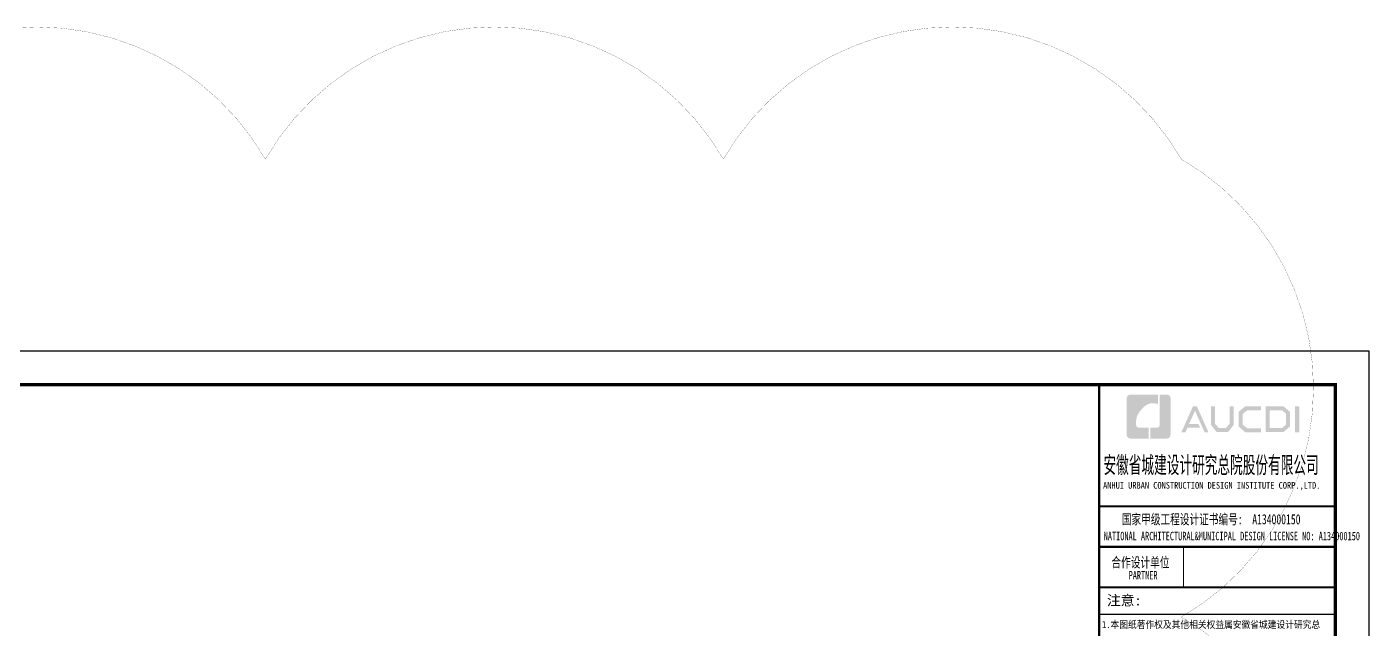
# Model space of a CAD drawing. Extents: x -461650 to 361314, y 245336 to 769729.
# Drawn here: x 17077 to 56842, y 658803 to 676646 of the extents above; entities that cross this region are included whole.
import ezdxf

# ---------------------------------------------------------------- set-up
doc = ezdxf.new("R2010")
doc.units = 0
doc.header["$LTSCALE"] = 1000
doc.layers.get('0').update_dxf_attribs({"linetype": 'CONTINUOUS'})
for name, color, linetype in [('-TK', 7, 'CONTINUOUS'), ('图签文字', 4, 'CONTINUOUS'), ('水平筋标注', 7, 'CONTINUOUS')]:
    doc.layers.add(name, color=color, linetype=linetype)
doc.layers.add('图框', color=9, linetype='CONTINUOUS', lineweight=18)
doc.styles.add('HT', font='simhei.ttf')
doc.styles.add('建筑图签-1', font='simhei.ttf', dxfattribs={"width": 0.7})

# ---------------------------------------------------------------- blocks, each defined once
blk = doc.blocks.new('院标1')
h = blk.add_hatch(color=150)
h.dxf.hatch_style = 1
edge = h.paths.add_edge_path()
edge.add_spline(control_points=[(116373, 648379), (116379, 648379), (116382, 648379), (116391, 648379), (116391, 648379), (116391, 648379), (116616, 648379), (116616, 648379), (116616, 648379), (116616, 648379), (116616, 648054), (116616, 648054), (116616, 648054), (116616, 648054), (116108, 648054), (116108, 648054), (116108, 648054), (116028, 648054), (115963, 648111), (115963, 648199), (115963, 648199), (115963, 648199), (115963, 649215), (115963, 649215), (115963, 649215), (115963, 649295), (116018, 649360), (116108, 649360), (116108, 649360), (116108, 649360), (116897, 649360), (116897, 649360), (116897, 649360), (116897, 649360), (116897, 649080), (116897, 649080), (116897, 649080), (116897, 649080), (116566, 649140), (116356, 648859), (116356, 648859), (116245, 648719), (116240, 648545), (116247, 648466), (116247, 648466), (116254, 648386), (116247, 648466), (116247, 648466), (116247, 648466), (116247, 648466), (116258, 648374), (116373, 648379)], knot_values=[0, 0, 0, 0, 0.071429, 0.071429, 0.071429, 0.107143, 0.142857, 0.142857, 0.142857, 0.178571, 0.214286, 0.214286, 0.214286, 0.25, 0.285714, 0.285714, 0.285714, 0.321429, 0.357143, 0.357143, 0.357143, 0.392857, 0.428571, 0.428571, 0.428571, 0.464286, 0.5, 0.5, 0.5, 0.535714, 0.571429, 0.571429, 0.571429, 0.607143, 0.642857, 0.642857, 0.642857, 0.678571, 0.714286, 0.714286, 0.714286, 0.75, 0.785714, 0.785714, 0.785714, 0.821429, 0.857143, 0.857143, 0.857143, 0.928571, 1, 1, 1, 1], degree=3, periodic=0)
h = blk.add_hatch(color=150)
h.dxf.hatch_style = 1
edge = h.paths.add_edge_path()
edge.add_spline(control_points=[(117268, 649215), (117268, 649215), (117268, 648199), (117268, 648199), (117268, 648199), (117268, 648114), (117212, 648054), (117123, 648054), (117123, 648054), (117123, 648054), (116663, 648054), (116663, 648054), (116663, 648054), (116663, 648054), (116663, 648379), (116663, 648379), (116663, 648379), (116663, 648379), (116865, 648379), (116865, 648379), (116865, 648379), (116907, 648379), (116941, 648413), (116941, 648455), (116941, 648455), (116941, 648455), (116941, 649360), (116941, 649360), (116941, 649360), (116941, 649360), (117123, 649360), (117123, 649360), (117123, 649360), (117204, 649360), (117268, 649306), (117268, 649215)], knot_values=[0, 0, 0, 0, 0.1, 0.1, 0.1, 0.15, 0.2, 0.2, 0.2, 0.25, 0.3, 0.3, 0.3, 0.35, 0.4, 0.4, 0.4, 0.45, 0.5, 0.5, 0.5, 0.55, 0.6, 0.6, 0.6, 0.65, 0.7, 0.7, 0.7, 0.75, 0.8, 0.8, 0.8, 0.9, 1, 1, 1, 1], degree=3, periodic=0)
blk = doc.blocks.new('A1')
at = {"layer": '图框'}
h = blk.add_hatch(color=256, dxfattribs=at)
h.paths.add_polyline_path([(81908, 57758), (82034, 57758), (82034, 56988), (81908, 56988)])
h.paths.add_polyline_path([(81156, 57642), (81156, 57116), (81516, 57116), (81640, 57223), (81640, 57541), (81520, 57642)], flags=16)
h.paths.add_polyline_path([(81038, 57760), (81038, 56998), (81560, 56998), (81759, 57168), (81759, 57596), (81563, 57760)])
h.paths.add_polyline_path([(80895, 57764), (80895, 57648), (80488, 57648), (80355, 57537), (80355, 57218), (80488, 57115), (80897, 57115), (80897, 56993), (80433, 56993), (80231, 57168), (80231, 57596), (80429, 57764)])
h.paths.add_polyline_path([(79412, 57762), (79532, 57762), (79532, 57251), (79646, 57120), (79857, 57120), (79971, 57251), (79971, 57762), (80085, 57762), (80085, 57214), (79921, 56997), (79583, 56997), (79412, 57216)])
h.paths.add_polyline_path([(78880, 57760), (78997, 57760), (79339, 56996), (79223, 56996), (78942, 57630), (78767, 57242), (79038, 57242), (79099, 57127), (78718, 57127), (78659, 56994), (78536, 56994)])
blk.add_lwpolyline([(0, 59400), (0, 0), (84100, 0), (84100, 59400)], close=True)
at = {"const_width": 100}
blk.add_lwpolyline([(2500, 58400), (2500, 1000), (83100, 1000), (83100, 58400)], close=True, dxfattribs=at)
at = {"layer": '图框'}
for p, q in [((76100, 54800), (83100, 54800)), ((76100, 54800), (83100, 54800)), ((76100, 53600), (83100, 53600))]:
    blk.add_line(p, q, dxfattribs=at)
for points, const_width in [([(76100, 1000), (76100, 58400)], 70), ([(76100, 54800), (83100, 54800)], 60), ([(76100, 53600), (83100, 53600)], 60), ([(76100, 53600), (83100, 53600)], 60), ([(78600, 53600), (78600, 52400)], 35), ([(76100, 52400), (83100, 52400)], 60), ([(76100, 52400), (83100, 52400)], 60), ([(76100, 51599), (83100, 51599)], 35)]:
    blk.add_lwpolyline(points, dxfattribs=dict(at, const_width=const_width))
blk.add_blockref('院标1', (-39049, -591249))
for s, height, style, width, p in [('ANHUI URBAN CONSTRUCTION DESIGN INSTITUTE CORP.,LTD.', 200, '建筑图签-1', 0.91, (76218, 55322)), ('NATIONAL ARCHITECTURAL&MUNICIPAL DESIGN LICENSE NO: A134000150', 250, '建筑图签-1', 0.6, (76237, 53795)), ('PARTNER', 250, '建筑图签-1', 0.6, (76975, 52634)), ('1.本图纸著作权及其他相关权益属安徽省城建设计研究总', 210, 'HT', 0.88, (76186, 51193))]:
    blk.add_text(s, height=height, dxfattribs=dict(at, style=style, width=width)).set_placement(p)
at = {"layer": '图签文字', "color": 7, "style": '建筑图签-1'}
for s, height, width, p in [('安徽省城建设计研究总院股份有限公司', 500, 0.55, (76228, 55777)), ('国家甲级工程设计证书编号:  A134000150', 300, 0.7, (76772, 54267)), ('合作设计单位', 300, 0.7, (76465, 52990))]:
    blk.add_text(s, height=height, dxfattribs=dict(at, width=width)).set_placement(p)
blk.add_text('注意:', height=300, dxfattribs=at).set_placement((76331, 51863))

msp = doc.modelspace()

# ---------------------------------------------------------------- linework, layer by layer
at = {"layer": '水平筋标注', "const_width": 5}
msp.add_lwpolyline([(-30123.8, 672727.03, -0.57735027), (-16556.96, 672727.03, -0.57735027), (-2990.13, 672727.03, -0.57735027), (10576.7, 672727.03, -0.57735027), (24143.53, 672727.03, -0.57735027), (37710.36, 672727.03, -0.57735027), (51277.19, 672727.03, -0.57735027), (51277.19, 659160.2, -0.57735027), (51277.19, 645593.37, -0.57735027), (51277.19, 632026.54, -0.57735027), (51277.19, 618459.71, -0.57735027), (51277.19, 604892.87, -0.57735027), (37710.36, 604892.87, -0.57735027), (24143.53, 604892.87, -0.57735027), (10576.7, 604892.87, -0.57735027), (-2990.13, 604892.87, -0.57735027), (-16556.96, 604892.87, -0.57735027), (-30123.8, 604892.87, -0.57735027), (-30123.8, 618459.71, -0.57735027), (-30123.8, 632026.54, -0.57735027), (-30123.8, 645593.37, -0.57735027), (-30123.8, 659160.2, -0.57735027), (-30123.8, 672727.03, -0.57735027), (-30123.8, 672727.03, -0.57735027)], format="xyb", dxfattribs=at)

# ---------------------------------------------------------------- block references
at = {"layer": '-TK'}
msp.add_blockref('A1', (-27258.09, 607642.09), dxfattribs=at)

doc.saveas('drawing.dxf')
